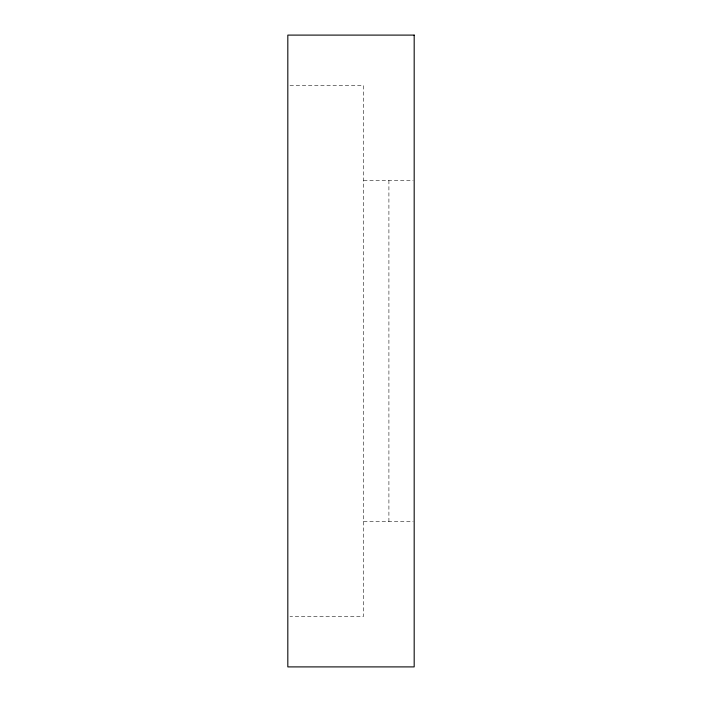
<?xml version="1.0" encoding="UTF-8"?>
<svg xmlns="http://www.w3.org/2000/svg" width="702" height="702" viewBox="0 0 702 702"><rect width="100%" height="100%" fill="white"/><g stroke="black" fill="none" stroke-linecap="round" stroke-linejoin="round"><path stroke-width="0.53" stroke-dasharray="3.51 2.63" d="M289.987 85.644L363.636 85.644L363.636 616.356L289.987 616.356M363.636 180.414L413.127 180.414M363.636 521.586L413.127 521.586M388.908 180.414L388.908 521.586"/><path stroke-width="1.05" d="M414.18 35.1L287.82 35.1L287.82 666.9L414.18 666.9L414.18 35.1"/></g></svg>
